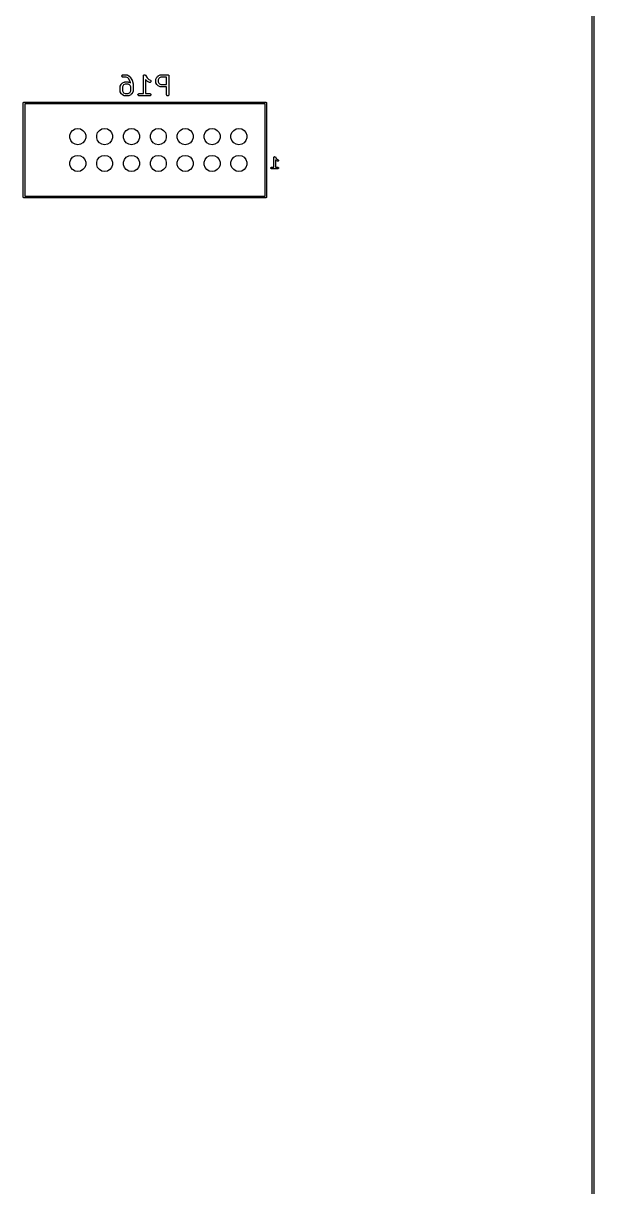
# Model space of a CAD drawing. Extents: x 25 to 346, y -457 to -16.
# Drawn here: x 291.6 to 345.5, y -346.6 to -236.5 of the extents above; entities that cross this region are included whole.
import ezdxf

# ---------------------------------------------------------------- set-up
doc = ezdxf.new("R2010")
doc.units = 0
doc.header["$MEASUREMENT"] = 0
doc.layers.add('BLACK', color=7, linetype='CONTINUOUS')

msp = doc.modelspace()

# ---------------------------------------------------------------- linework, layer by layer
at = {"layer": 'Black'}
for p, q in [((345.365, -456.49), (345.365, -16.585)), ((345.515, -16.51), (345.515, -456.565)), ((300.892, -241.501), (300.905, -241.466)), ((300.892, -241.539), (300.892, -241.501)), ((300.905, -241.574), (300.892, -241.539)), ((300.905, -241.466), (300.929, -241.437)), ((300.929, -241.603), (300.905, -241.574)), ((300.929, -241.437), (300.962, -241.419)), ((300.962, -241.622), (300.929, -241.603)), ((300.95, -242.186), (301.12, -242.101)), ((300.962, -241.419), (300.998, -241.412)), ((300.998, -241.628), (300.962, -241.622)), ((300.998, -241.412), (301.337, -241.412)), ((301.312, -241.628), (300.998, -241.628)), ((301.12, -242.101), (301.125, -242.099)), ((301.125, -242.099), (301.131, -242.096)), ((301.131, -242.096), (301.143, -242.094)), ((301.143, -242.094), (301.155, -242.09)), ((301.155, -242.09), (301.162, -242.091)), ((301.162, -242.091), (301.168, -242.09)), ((301.168, -242.09), (301.506, -242.09)), ((301.443, -241.694), (301.312, -241.628)), ((301.337, -241.412), (301.343, -241.413)), ((301.343, -241.413), (301.349, -241.413)), ((301.349, -241.413), (301.362, -241.416)), ((301.362, -241.416), (301.374, -241.419)), ((301.374, -241.419), (301.379, -241.422)), ((301.379, -241.422), (301.385, -241.424)), ((301.385, -241.424), (301.555, -241.508)), ((301.507, -241.758), (301.443, -241.694)), ((301.506, -242.09), (301.513, -242.091)), ((301.66, -241.988), (301.507, -241.758)), ((301.513, -242.091), (301.519, -242.09)), ((301.519, -242.09), (301.531, -242.094)), ((301.531, -242.094), (301.543, -242.096)), ((301.543, -242.096), (301.549, -242.099)), ((301.549, -242.099), (301.555, -242.101)), ((301.555, -241.508), (301.569, -241.519)), ((301.555, -242.101), (301.708, -242.177)), ((301.569, -241.519), (301.583, -241.528)), ((301.583, -241.528), (301.667, -241.613)), ((301.708, -242.177), (301.66, -241.988)), ((301.667, -241.613), (301.674, -241.622)), ((301.674, -241.622), (301.681, -241.63)), ((301.681, -241.63), (301.85, -241.884)), ((301.85, -241.884), (301.858, -241.9)), ((301.858, -241.9), (301.865, -241.917)), ((301.865, -241.917), (301.95, -242.256)), ((302.923, -241.508), (302.927, -241.496)), ((302.924, -241.514), (302.923, -241.508)), ((302.923, -241.52), (302.924, -241.514)), ((302.923, -243.19), (302.923, -241.52)), ((302.927, -241.496), (302.929, -241.483)), ((302.929, -241.483), (302.932, -241.478)), ((302.932, -241.478), (302.934, -241.472)), ((302.934, -241.472), (302.941, -241.462)), ((302.941, -241.462), (302.948, -241.451)), ((302.948, -241.451), (302.952, -241.447)), ((302.952, -241.447), (302.956, -241.442)), ((302.956, -241.442), (302.967, -241.435)), ((302.967, -241.435), (302.976, -241.427)), ((302.976, -241.427), (302.982, -241.425)), ((302.982, -241.425), (302.987, -241.421)), ((302.987, -241.421), (303, -241.418)), ((303, -241.418), (303.012, -241.414)), ((303.012, -241.414), (303.018, -241.414)), ((303.018, -241.414), (303.024, -241.412)), ((303.024, -241.412), (303.036, -241.414)), ((303.036, -241.414), (303.049, -241.414)), ((303.049, -241.414), (303.055, -241.416)), ((303.055, -241.416), (303.061, -241.417)), ((303.061, -241.417), (303.072, -241.422)), ((303.072, -241.422), (303.084, -241.427)), ((303.084, -241.427), (303.089, -241.43)), ((303.089, -241.43), (303.094, -241.433)), ((303.094, -241.433), (303.103, -241.442)), ((303.103, -241.442), (303.113, -241.451)), ((303.113, -241.451), (303.116, -241.456)), ((303.116, -241.456), (303.12, -241.46)), ((303.12, -241.46), (303.284, -241.705)), ((303.293, -242.02), (303.138, -241.865)), ((303.138, -241.865), (303.138, -243.19)), ((303.284, -241.705), (303.433, -241.855)), ((303.307, -242.03), (303.293, -242.02)), ((303.321, -242.04), (303.307, -242.03)), ((303.49, -242.125), (303.321, -242.04)), ((303.433, -241.855), (303.587, -241.932)), ((303.587, -241.932), (303.617, -241.954)), ((303.625, -242.092), (303.598, -242.118)), ((303.617, -241.954), (303.638, -241.985)), ((303.642, -242.059), (303.625, -242.092)), ((303.638, -241.985), (303.646, -242.022)), ((303.646, -242.022), (303.642, -242.059)), ((304.108, -241.859), (304.109, -241.853)), ((304.108, -242.113), (304.108, -241.859)), ((304.109, -241.846), (304.112, -241.834)), ((304.109, -241.853), (304.109, -241.846)), ((304.112, -241.834), (304.114, -241.822)), ((304.114, -241.822), (304.117, -241.816)), ((304.117, -241.816), (304.119, -241.811)), ((304.119, -241.811), (304.204, -241.641)), ((304.204, -241.641), (304.214, -241.627)), ((304.214, -241.627), (304.224, -241.613)), ((304.224, -241.613), (304.309, -241.528)), ((304.309, -241.528), (304.323, -241.519)), ((304.323, -241.519), (304.337, -241.508)), ((304.389, -241.753), (304.324, -241.884)), ((304.324, -241.884), (304.324, -242.087)), ((304.324, -242.087), (304.389, -242.218)), ((304.337, -241.508), (304.506, -241.424)), ((304.449, -241.694), (304.389, -241.753)), ((304.58, -241.628), (304.449, -241.694)), ((304.506, -241.424), (304.512, -241.422)), ((304.512, -241.422), (304.518, -241.419)), ((304.518, -241.419), (304.53, -241.416)), ((304.53, -241.416), (304.542, -241.413)), ((304.542, -241.413), (304.548, -241.413)), ((304.548, -241.413), (304.554, -241.412)), ((304.554, -241.412), (305.232, -241.412)), ((305.124, -241.628), (304.58, -241.628)), ((305.124, -242.344), (305.124, -241.628)), ((305.232, -241.412), (305.241, -241.414)), ((305.241, -241.414), (305.251, -241.414)), ((305.251, -241.414), (305.259, -241.417)), ((305.259, -241.417), (305.269, -241.419)), ((305.269, -241.419), (305.277, -241.423)), ((305.277, -241.423), (305.286, -241.427)), ((305.286, -241.427), (305.293, -241.433)), ((305.293, -241.433), (305.301, -241.437)), ((305.301, -241.437), (305.307, -241.445)), ((305.307, -241.445), (305.314, -241.451)), ((305.314, -241.451), (305.319, -241.459)), ((305.319, -241.459), (305.325, -241.466)), ((305.325, -241.466), (305.329, -241.475)), ((305.329, -241.475), (305.333, -241.483)), ((305.333, -241.483), (305.335, -241.493)), ((305.335, -241.493), (305.338, -241.501)), ((305.338, -241.501), (305.338, -241.511)), ((305.338, -241.511), (305.34, -241.52)), ((305.34, -241.52), (305.34, -243.298)), ((300.721, -242.536), (300.722, -242.53)), ((300.721, -242.959), (300.721, -242.536)), ((300.722, -242.966), (300.721, -242.959)), ((300.722, -242.524), (300.725, -242.512)), ((300.722, -242.53), (300.722, -242.524)), ((300.722, -242.972), (300.722, -242.966)), ((300.725, -242.984), (300.722, -242.972)), ((300.725, -242.512), (300.728, -242.499)), ((300.728, -242.996), (300.725, -242.984)), ((300.728, -242.499), (300.731, -242.494)), ((300.731, -243.002), (300.728, -242.996)), ((300.731, -242.494), (300.733, -242.488)), ((300.733, -243.008), (300.731, -243.002)), ((300.733, -242.488), (300.817, -242.319)), ((300.817, -243.177), (300.733, -243.008)), ((300.817, -242.319), (300.828, -242.305)), ((300.828, -243.191), (300.817, -243.177)), ((300.828, -242.305), (300.837, -242.29)), ((300.837, -243.205), (300.828, -243.191)), ((300.837, -242.29), (300.922, -242.206)), ((300.922, -243.29), (300.837, -243.205)), ((300.922, -242.206), (300.936, -242.196)), ((300.936, -242.196), (300.95, -242.186)), ((301.003, -242.431), (300.937, -242.562)), ((300.937, -242.562), (300.937, -242.934)), ((300.937, -242.934), (301.003, -243.065)), ((301.062, -242.371), (301.003, -242.431)), ((301.003, -243.065), (301.062, -243.125)), ((301.193, -242.305), (301.062, -242.371)), ((301.062, -243.125), (301.193, -243.19)), ((301.481, -242.305), (301.193, -242.305)), ((301.193, -243.19), (301.481, -243.19)), ((301.612, -242.371), (301.481, -242.305)), ((301.481, -243.19), (301.612, -243.125)), ((301.672, -242.431), (301.612, -242.371)), ((301.612, -243.125), (301.672, -243.065)), ((301.737, -242.562), (301.672, -242.431)), ((301.672, -243.065), (301.737, -242.934)), ((301.737, -242.934), (301.737, -242.562)), ((301.837, -243.205), (301.752, -243.29)), ((301.847, -243.191), (301.837, -243.205)), ((301.857, -243.177), (301.847, -243.191)), ((301.942, -243.008), (301.857, -243.177)), ((301.943, -243.002), (301.942, -243.008)), ((301.947, -242.996), (301.943, -243.002)), ((301.949, -242.984), (301.947, -242.996)), ((301.952, -242.972), (301.949, -242.984)), ((301.95, -242.256), (301.951, -242.269)), ((301.951, -242.269), (301.953, -242.282)), ((301.953, -242.959), (301.952, -242.966)), ((301.952, -242.966), (301.952, -242.972)), ((301.953, -242.282), (301.953, -242.959)), ((302.453, -243.215), (302.486, -243.197)), ((302.486, -243.197), (302.522, -243.19)), ((302.522, -243.19), (302.923, -243.19)), ((303.138, -243.19), (303.538, -243.19)), ((303.526, -242.135), (303.49, -242.125)), ((303.564, -242.133), (303.526, -242.135)), ((303.538, -243.19), (303.575, -243.197)), ((303.598, -242.118), (303.564, -242.133)), ((303.575, -243.197), (303.608, -243.215)), ((304.109, -242.119), (304.108, -242.113)), ((304.109, -242.125), (304.109, -242.119)), ((304.112, -242.137), (304.109, -242.125)), ((304.114, -242.15), (304.112, -242.137)), ((304.117, -242.155), (304.114, -242.15)), ((304.119, -242.161), (304.117, -242.155)), ((304.204, -242.33), (304.119, -242.161)), ((304.214, -242.344), (304.204, -242.33)), ((304.224, -242.358), (304.214, -242.344)), ((304.309, -242.443), (304.224, -242.358)), ((304.323, -242.453), (304.309, -242.443)), ((304.337, -242.463), (304.323, -242.453)), ((304.506, -242.548), (304.337, -242.463)), ((304.389, -242.218), (304.449, -242.278)), ((304.449, -242.278), (304.58, -242.344)), ((304.512, -242.55), (304.506, -242.548)), ((304.518, -242.553), (304.512, -242.55)), ((304.53, -242.555), (304.518, -242.553)), ((304.542, -242.559), (304.53, -242.555)), ((304.548, -242.558), (304.542, -242.559)), ((304.554, -242.559), (304.548, -242.558)), ((305.124, -242.559), (304.554, -242.559)), ((304.58, -242.344), (305.124, -242.344)), ((305.124, -243.298), (305.124, -242.559)), ((291.568, -244.081), (291.569, -244.075)), ((291.568, -252.971), (291.568, -244.081)), ((291.569, -244.068), (291.571, -244.062)), ((291.569, -244.075), (291.569, -244.068)), ((291.571, -244.062), (291.572, -244.056)), ((291.572, -244.056), (291.576, -244.05)), ((291.576, -244.05), (291.578, -244.044)), ((291.578, -244.044), (291.582, -244.039)), ((291.582, -244.039), (291.585, -244.033)), ((291.585, -244.033), (291.59, -244.029)), ((291.59, -244.029), (291.595, -244.024)), ((291.595, -244.024), (291.6, -244.021)), ((291.6, -244.021), (291.605, -244.016)), ((291.605, -244.016), (291.611, -244.014)), ((291.611, -244.014), (291.617, -244.011)), ((291.617, -244.011), (291.624, -244.01)), ((291.624, -244.01), (291.63, -244.007)), ((291.63, -244.007), (291.636, -244.007)), ((291.636, -244.007), (291.643, -244.006)), ((291.643, -244.006), (314.503, -244.006)), ((291.718, -244.156), (291.718, -252.896)), ((314.428, -244.156), (291.718, -244.156)), ((300.936, -243.3), (300.922, -243.29)), ((300.95, -243.31), (300.936, -243.3)), ((301.12, -243.395), (300.95, -243.31)), ((301.125, -243.396), (301.12, -243.395)), ((301.131, -243.4), (301.125, -243.396)), ((301.143, -243.402), (301.131, -243.4)), ((301.155, -243.405), (301.143, -243.402)), ((301.162, -243.405), (301.155, -243.405)), ((301.168, -243.406), (301.162, -243.405)), ((301.506, -243.406), (301.168, -243.406)), ((301.513, -243.405), (301.506, -243.406)), ((301.519, -243.405), (301.513, -243.405)), ((301.531, -243.402), (301.519, -243.405)), ((301.543, -243.4), (301.531, -243.402)), ((301.549, -243.396), (301.543, -243.4)), ((301.555, -243.395), (301.549, -243.396)), ((301.724, -243.31), (301.555, -243.395)), ((301.738, -243.3), (301.724, -243.31)), ((301.752, -243.29), (301.738, -243.3)), ((302.416, -243.279), (302.429, -243.244)), ((302.416, -243.317), (302.416, -243.279)), ((302.429, -243.352), (302.416, -243.317)), ((302.429, -243.244), (302.453, -243.215)), ((302.453, -243.381), (302.429, -243.352)), ((302.486, -243.4), (302.453, -243.381)), ((302.522, -243.406), (302.486, -243.4)), ((303.538, -243.406), (302.522, -243.406)), ((303.575, -243.4), (303.538, -243.406)), ((303.608, -243.381), (303.575, -243.4)), ((303.608, -243.215), (303.632, -243.244)), ((303.632, -243.352), (303.608, -243.381)), ((303.632, -243.244), (303.645, -243.279)), ((303.645, -243.317), (303.632, -243.352)), ((303.645, -243.279), (303.645, -243.317)), ((305.13, -243.335), (305.124, -243.298)), ((305.149, -243.368), (305.13, -243.335)), ((305.178, -243.392), (305.149, -243.368)), ((305.213, -243.404), (305.178, -243.392)), ((305.251, -243.404), (305.213, -243.404)), ((305.286, -243.392), (305.251, -243.404)), ((305.314, -243.368), (305.286, -243.392)), ((305.333, -243.335), (305.314, -243.368)), ((305.34, -243.298), (305.333, -243.335)), ((314.428, -252.896), (314.428, -244.156)), ((314.503, -244.006), (314.509, -244.007)), ((314.509, -244.007), (314.516, -244.007)), ((314.516, -244.007), (314.522, -244.01)), ((314.522, -244.01), (314.528, -244.011)), ((314.528, -244.011), (314.534, -244.014)), ((314.534, -244.014), (314.54, -244.016)), ((314.54, -244.016), (314.545, -244.021)), ((314.545, -244.021), (314.551, -244.024)), ((314.551, -244.024), (314.555, -244.029)), ((314.555, -244.029), (314.56, -244.033)), ((314.56, -244.033), (314.564, -244.039)), ((314.564, -244.039), (314.568, -244.044)), ((314.568, -244.044), (314.57, -244.05)), ((314.57, -244.05), (314.573, -244.056)), ((314.573, -244.056), (314.574, -244.062)), ((314.574, -244.062), (314.577, -244.068)), ((314.577, -244.068), (314.577, -244.075)), ((314.577, -244.075), (314.578, -244.081)), ((314.578, -244.081), (314.578, -252.971)), ((296.461, -246.538), (296.723, -246.491)), ((296.723, -246.491), (296.984, -246.538)), ((299.001, -246.538), (299.263, -246.491)), ((299.263, -246.491), (299.524, -246.538)), ((301.541, -246.538), (301.803, -246.491)), ((301.803, -246.491), (302.064, -246.538)), ((304.081, -246.538), (304.343, -246.491)), ((304.343, -246.491), (304.604, -246.538)), ((306.621, -246.538), (306.883, -246.491)), ((306.883, -246.491), (307.144, -246.538)), ((309.161, -246.538), (309.423, -246.491)), ((309.423, -246.491), (309.684, -246.538)), ((311.701, -246.538), (311.963, -246.491)), ((311.963, -246.491), (312.224, -246.538)), ((295.97, -247.123), (296.06, -246.874)), ((295.97, -247.389), (295.97, -247.123)), ((296.06, -247.639), (295.97, -247.389)), ((296.06, -246.874), (296.231, -246.67)), ((296.231, -246.67), (296.461, -246.538)), ((296.984, -246.538), (297.214, -246.67)), ((297.214, -246.67), (297.385, -246.874)), ((297.385, -246.874), (297.476, -247.123)), ((297.476, -247.389), (297.385, -247.639)), ((297.476, -247.123), (297.476, -247.389)), ((298.51, -247.123), (298.6, -246.874)), ((298.51, -247.389), (298.51, -247.123)), ((298.6, -247.639), (298.51, -247.389)), ((298.6, -246.874), (298.771, -246.67)), ((298.771, -246.67), (299.001, -246.538)), ((299.524, -246.538), (299.754, -246.67)), ((299.754, -246.67), (299.925, -246.874)), ((299.925, -246.874), (300.016, -247.123)), ((300.016, -247.389), (299.925, -247.639)), ((300.016, -247.123), (300.016, -247.389)), ((301.05, -247.123), (301.14, -246.874)), ((301.05, -247.389), (301.05, -247.123)), ((301.14, -247.639), (301.05, -247.389)), ((301.14, -246.874), (301.311, -246.67)), ((301.311, -246.67), (301.541, -246.538)), ((302.064, -246.538), (302.294, -246.67)), ((302.294, -246.67), (302.465, -246.874)), ((302.465, -246.874), (302.556, -247.123)), ((302.556, -247.389), (302.465, -247.639)), ((302.556, -247.123), (302.556, -247.389)), ((303.59, -247.123), (303.68, -246.874)), ((303.59, -247.389), (303.59, -247.123)), ((303.68, -247.639), (303.59, -247.389)), ((303.68, -246.874), (303.851, -246.67)), ((303.851, -246.67), (304.081, -246.538)), ((304.604, -246.538), (304.834, -246.67)), ((304.834, -246.67), (305.005, -246.874)), ((305.005, -246.874), (305.096, -247.123)), ((305.096, -247.389), (305.005, -247.639)), ((305.096, -247.123), (305.096, -247.389)), ((306.13, -247.123), (306.22, -246.874)), ((306.13, -247.389), (306.13, -247.123)), ((306.22, -247.639), (306.13, -247.389)), ((306.22, -246.874), (306.391, -246.67)), ((306.391, -246.67), (306.621, -246.538)), ((307.144, -246.538), (307.374, -246.67)), ((307.374, -246.67), (307.545, -246.874)), ((307.545, -246.874), (307.636, -247.123)), ((307.636, -247.389), (307.545, -247.639)), ((307.636, -247.123), (307.636, -247.389)), ((308.67, -247.123), (308.76, -246.874)), ((308.67, -247.389), (308.67, -247.123)), ((308.76, -247.639), (308.67, -247.389)), ((308.76, -246.874), (308.931, -246.67)), ((308.931, -246.67), (309.161, -246.538)), ((309.684, -246.538), (309.914, -246.67)), ((309.914, -246.67), (310.085, -246.874)), ((310.085, -246.874), (310.176, -247.123)), ((310.176, -247.389), (310.085, -247.639)), ((310.176, -247.123), (310.176, -247.389)), ((311.21, -247.123), (311.3, -246.874)), ((311.21, -247.389), (311.21, -247.123)), ((311.3, -247.639), (311.21, -247.389)), ((311.3, -246.874), (311.471, -246.67)), ((311.471, -246.67), (311.701, -246.538)), ((312.224, -246.538), (312.454, -246.67)), ((312.454, -246.67), (312.625, -246.874)), ((312.625, -246.874), (312.716, -247.123)), ((312.716, -247.389), (312.625, -247.639)), ((312.716, -247.123), (312.716, -247.389)), ((296.231, -247.842), (296.06, -247.639)), ((296.461, -247.975), (296.231, -247.842)), ((296.723, -248.021), (296.461, -247.975)), ((296.984, -247.975), (296.723, -248.021)), ((297.214, -247.842), (296.984, -247.975)), ((297.385, -247.639), (297.214, -247.842)), ((298.771, -247.842), (298.6, -247.639)), ((299.001, -247.975), (298.771, -247.842)), ((299.263, -248.021), (299.001, -247.975)), ((299.524, -247.975), (299.263, -248.021)), ((299.754, -247.842), (299.524, -247.975)), ((299.925, -247.639), (299.754, -247.842)), ((301.311, -247.842), (301.14, -247.639)), ((301.541, -247.975), (301.311, -247.842)), ((301.803, -248.021), (301.541, -247.975)), ((302.064, -247.975), (301.803, -248.021)), ((302.294, -247.842), (302.064, -247.975)), ((302.465, -247.639), (302.294, -247.842)), ((303.851, -247.842), (303.68, -247.639)), ((304.081, -247.975), (303.851, -247.842)), ((304.343, -248.021), (304.081, -247.975)), ((304.604, -247.975), (304.343, -248.021)), ((304.834, -247.842), (304.604, -247.975)), ((305.005, -247.639), (304.834, -247.842)), ((306.391, -247.842), (306.22, -247.639)), ((306.621, -247.975), (306.391, -247.842)), ((306.883, -248.021), (306.621, -247.975)), ((307.144, -247.975), (306.883, -248.021)), ((307.374, -247.842), (307.144, -247.975)), ((307.545, -247.639), (307.374, -247.842)), ((308.931, -247.842), (308.76, -247.639)), ((309.161, -247.975), (308.931, -247.842)), ((309.423, -248.021), (309.161, -247.975)), ((309.684, -247.975), (309.423, -248.021)), ((309.914, -247.842), (309.684, -247.975)), ((310.085, -247.639), (309.914, -247.842)), ((311.471, -247.842), (311.3, -247.639)), ((311.701, -247.975), (311.471, -247.842)), ((311.963, -248.021), (311.701, -247.975)), ((312.224, -247.975), (311.963, -248.021)), ((312.454, -247.842), (312.224, -247.975)), ((312.625, -247.639), (312.454, -247.842)), ((295.97, -249.663), (296.06, -249.414)), ((295.97, -249.929), (295.97, -249.663)), ((296.06, -249.414), (296.231, -249.21)), ((296.231, -249.21), (296.461, -249.078)), ((296.461, -249.078), (296.723, -249.031)), ((296.723, -249.031), (296.984, -249.078)), ((296.984, -249.078), (297.214, -249.21)), ((297.214, -249.21), (297.385, -249.414)), ((297.385, -249.414), (297.476, -249.663)), ((297.476, -249.663), (297.476, -249.929)), ((298.51, -249.663), (298.6, -249.414)), ((298.51, -249.929), (298.51, -249.663)), ((298.6, -249.414), (298.771, -249.21)), ((298.771, -249.21), (299.001, -249.078)), ((299.001, -249.078), (299.263, -249.031)), ((299.263, -249.031), (299.524, -249.078)), ((299.524, -249.078), (299.754, -249.21)), ((299.754, -249.21), (299.925, -249.414)), ((299.925, -249.414), (300.016, -249.663)), ((300.016, -249.663), (300.016, -249.929)), ((301.05, -249.663), (301.14, -249.414)), ((301.05, -249.929), (301.05, -249.663)), ((301.14, -249.414), (301.311, -249.21)), ((301.311, -249.21), (301.541, -249.078)), ((301.541, -249.078), (301.803, -249.031)), ((301.803, -249.031), (302.064, -249.078)), ((302.064, -249.078), (302.294, -249.21)), ((302.294, -249.21), (302.465, -249.414)), ((302.465, -249.414), (302.556, -249.663)), ((302.556, -249.663), (302.556, -249.929)), ((303.59, -249.663), (303.68, -249.414)), ((303.59, -249.929), (303.59, -249.663)), ((303.68, -249.414), (303.851, -249.21)), ((303.851, -249.21), (304.081, -249.078)), ((304.081, -249.078), (304.343, -249.031)), ((304.343, -249.031), (304.604, -249.078)), ((304.604, -249.078), (304.834, -249.21)), ((304.834, -249.21), (305.005, -249.414)), ((305.005, -249.414), (305.096, -249.663)), ((305.096, -249.663), (305.096, -249.929)), ((306.13, -249.663), (306.22, -249.414)), ((306.13, -249.929), (306.13, -249.663)), ((306.22, -249.414), (306.391, -249.21)), ((306.391, -249.21), (306.621, -249.078)), ((306.621, -249.078), (306.883, -249.031)), ((306.883, -249.031), (307.144, -249.078)), ((307.144, -249.078), (307.374, -249.21)), ((307.374, -249.21), (307.545, -249.414)), ((307.545, -249.414), (307.636, -249.663)), ((307.636, -249.663), (307.636, -249.929)), ((308.67, -249.663), (308.76, -249.414)), ((308.67, -249.929), (308.67, -249.663)), ((308.76, -249.414), (308.931, -249.21)), ((308.931, -249.21), (309.161, -249.078)), ((309.161, -249.078), (309.423, -249.031)), ((309.423, -249.031), (309.684, -249.078)), ((309.684, -249.078), (309.914, -249.21)), ((309.914, -249.21), (310.085, -249.414)), ((310.085, -249.414), (310.176, -249.663)), ((310.176, -249.663), (310.176, -249.929)), ((311.21, -249.663), (311.3, -249.414)), ((311.21, -249.929), (311.21, -249.663)), ((311.3, -249.414), (311.471, -249.21)), ((311.471, -249.21), (311.701, -249.078)), ((311.701, -249.078), (311.963, -249.031)), ((311.963, -249.031), (312.224, -249.078)), ((312.224, -249.078), (312.454, -249.21)), ((312.454, -249.21), (312.625, -249.414)), ((312.625, -249.414), (312.716, -249.663)), ((312.716, -249.663), (312.716, -249.929)), ((315.268, -249.22), (315.271, -249.212)), ((315.269, -249.225), (315.268, -249.22)), ((315.268, -249.229), (315.269, -249.225)), ((315.268, -250.154), (315.268, -249.229)), ((315.271, -249.212), (315.272, -249.203)), ((315.272, -249.203), (315.274, -249.199)), ((315.274, -249.199), (315.276, -249.195)), ((315.276, -249.195), (315.281, -249.188)), ((315.281, -249.188), (315.285, -249.18)), ((315.285, -249.18), (315.289, -249.178)), ((315.289, -249.178), (315.291, -249.174)), ((315.291, -249.174), (315.298, -249.169)), ((315.298, -249.169), (315.305, -249.164)), ((315.305, -249.164), (315.309, -249.162)), ((315.309, -249.162), (315.313, -249.16)), ((315.313, -249.16), (315.321, -249.158)), ((315.321, -249.158), (315.33, -249.155)), ((315.33, -249.155), (315.334, -249.155)), ((315.334, -249.155), (315.338, -249.154)), ((315.338, -249.154), (315.347, -249.155)), ((315.347, -249.155), (315.356, -249.155)), ((315.356, -249.155), (315.36, -249.156)), ((315.36, -249.156), (315.364, -249.157)), ((315.364, -249.157), (315.372, -249.161)), ((315.372, -249.161), (315.38, -249.164)), ((315.38, -249.164), (315.383, -249.166)), ((315.383, -249.166), (315.387, -249.168)), ((315.387, -249.168), (315.393, -249.175)), ((315.393, -249.175), (315.4, -249.18)), ((315.4, -249.18), (315.402, -249.184)), ((315.402, -249.184), (315.405, -249.187)), ((315.405, -249.187), (315.496, -249.324)), ((315.48, -249.52), (315.418, -249.457)), ((315.418, -249.457), (315.418, -250.154)), ((315.49, -249.527), (315.48, -249.52)), ((315.5, -249.534), (315.49, -249.527)), ((315.496, -249.324), (315.578, -249.405)), ((315.595, -249.581), (315.5, -249.534)), ((315.578, -249.405), (315.662, -249.447)), ((315.62, -249.589), (315.595, -249.581)), ((315.646, -249.587), (315.62, -249.589)), ((315.67, -249.577), (315.646, -249.587)), ((315.662, -249.447), (315.683, -249.463)), ((315.689, -249.559), (315.67, -249.577)), ((315.683, -249.463), (315.697, -249.485)), ((315.7, -249.536), (315.689, -249.559)), ((315.697, -249.485), (315.703, -249.51)), ((315.703, -249.51), (315.7, -249.536)), ((296.06, -250.179), (295.97, -249.929)), ((296.231, -250.382), (296.06, -250.179)), ((296.461, -250.515), (296.231, -250.382)), ((296.723, -250.561), (296.461, -250.515)), ((296.984, -250.515), (296.723, -250.561)), ((297.214, -250.382), (296.984, -250.515)), ((297.385, -250.179), (297.214, -250.382)), ((297.476, -249.929), (297.385, -250.179)), ((298.6, -250.179), (298.51, -249.929)), ((298.771, -250.382), (298.6, -250.179)), ((299.001, -250.515), (298.771, -250.382)), ((299.263, -250.561), (299.001, -250.515)), ((299.524, -250.515), (299.263, -250.561)), ((299.754, -250.382), (299.524, -250.515)), ((299.925, -250.179), (299.754, -250.382)), ((300.016, -249.929), (299.925, -250.179)), ((301.14, -250.179), (301.05, -249.929)), ((301.311, -250.382), (301.14, -250.179)), ((301.541, -250.515), (301.311, -250.382)), ((301.803, -250.561), (301.541, -250.515)), ((302.064, -250.515), (301.803, -250.561)), ((302.294, -250.382), (302.064, -250.515)), ((302.465, -250.179), (302.294, -250.382)), ((302.556, -249.929), (302.465, -250.179)), ((303.68, -250.179), (303.59, -249.929)), ((303.851, -250.382), (303.68, -250.179)), ((304.081, -250.515), (303.851, -250.382)), ((304.343, -250.561), (304.081, -250.515)), ((304.604, -250.515), (304.343, -250.561)), ((304.834, -250.382), (304.604, -250.515)), ((305.005, -250.179), (304.834, -250.382)), ((305.096, -249.929), (305.005, -250.179)), ((306.22, -250.179), (306.13, -249.929)), ((306.391, -250.382), (306.22, -250.179)), ((306.621, -250.515), (306.391, -250.382)), ((306.883, -250.561), (306.621, -250.515)), ((307.144, -250.515), (306.883, -250.561)), ((307.374, -250.382), (307.144, -250.515)), ((307.545, -250.179), (307.374, -250.382)), ((307.636, -249.929), (307.545, -250.179)), ((308.76, -250.179), (308.67, -249.929)), ((308.931, -250.382), (308.76, -250.179)), ((309.161, -250.515), (308.931, -250.382)), ((309.423, -250.561), (309.161, -250.515)), ((309.684, -250.515), (309.423, -250.561)), ((309.914, -250.382), (309.684, -250.515)), ((310.085, -250.179), (309.914, -250.382)), ((310.176, -249.929), (310.085, -250.179)), ((311.3, -250.179), (311.21, -249.929)), ((311.471, -250.382), (311.3, -250.179)), ((311.701, -250.515), (311.471, -250.382)), ((311.963, -250.561), (311.701, -250.515)), ((312.224, -250.515), (311.963, -250.561)), ((312.454, -250.382), (312.224, -250.515)), ((312.625, -250.179), (312.454, -250.382)), ((312.716, -249.929), (312.625, -250.179)), ((314.983, -250.216), (314.992, -250.191)), ((314.983, -250.242), (314.983, -250.216)), ((314.992, -250.266), (314.983, -250.242)), ((314.992, -250.191), (315.009, -250.171)), ((315.009, -250.286), (314.992, -250.266)), ((315.009, -250.171), (315.031, -250.158)), ((315.031, -250.299), (315.009, -250.286)), ((315.031, -250.158), (315.057, -250.154)), ((315.057, -250.304), (315.031, -250.299)), ((315.057, -250.154), (315.268, -250.154)), ((315.629, -250.304), (315.057, -250.304)), ((315.418, -250.154), (315.629, -250.154)), ((315.629, -250.154), (315.654, -250.158)), ((315.654, -250.299), (315.629, -250.304)), ((315.654, -250.158), (315.677, -250.171)), ((315.677, -250.286), (315.654, -250.299)), ((315.677, -250.171), (315.693, -250.191)), ((315.693, -250.266), (315.677, -250.286)), ((315.693, -250.191), (315.702, -250.216)), ((315.702, -250.242), (315.693, -250.266)), ((315.702, -250.216), (315.702, -250.242)), ((291.569, -252.978), (291.568, -252.971)), ((291.569, -252.984), (291.569, -252.978)), ((291.571, -252.99), (291.569, -252.984)), ((291.572, -252.997), (291.571, -252.99)), ((291.576, -253.003), (291.572, -252.997)), ((291.578, -253.009), (291.576, -253.003)), ((291.582, -253.014), (291.578, -253.009)), ((291.585, -253.02), (291.582, -253.014)), ((291.59, -253.024), (291.585, -253.02)), ((291.595, -253.029), (291.59, -253.024)), ((291.6, -253.032), (291.595, -253.029)), ((291.605, -253.036), (291.6, -253.032)), ((291.611, -253.038), (291.605, -253.036)), ((291.617, -253.042), (291.611, -253.038)), ((291.624, -253.043), (291.617, -253.042)), ((291.63, -253.045), (291.624, -253.043)), ((291.636, -253.045), (291.63, -253.045)), ((291.643, -253.046), (291.636, -253.045)), ((314.503, -253.046), (291.643, -253.046)), ((291.718, -252.896), (314.428, -252.896)), ((314.509, -253.045), (314.503, -253.046)), ((314.516, -253.045), (314.509, -253.045)), ((314.522, -253.043), (314.516, -253.045)), ((314.528, -253.042), (314.522, -253.043)), ((314.534, -253.038), (314.528, -253.042)), ((314.54, -253.036), (314.534, -253.038)), ((314.545, -253.032), (314.54, -253.036)), ((314.551, -253.029), (314.545, -253.032)), ((314.555, -253.024), (314.551, -253.029)), ((314.56, -253.02), (314.555, -253.024)), ((314.564, -253.014), (314.56, -253.02)), ((314.568, -253.009), (314.564, -253.014)), ((314.57, -253.003), (314.568, -253.009)), ((314.573, -252.997), (314.57, -253.003)), ((314.574, -252.99), (314.573, -252.997)), ((314.577, -252.984), (314.574, -252.99)), ((314.578, -252.971), (314.577, -252.978)), ((314.577, -252.978), (314.577, -252.984))]:
    msp.add_line(p, q, dxfattribs=at)

doc.saveas('drawing.dxf')
